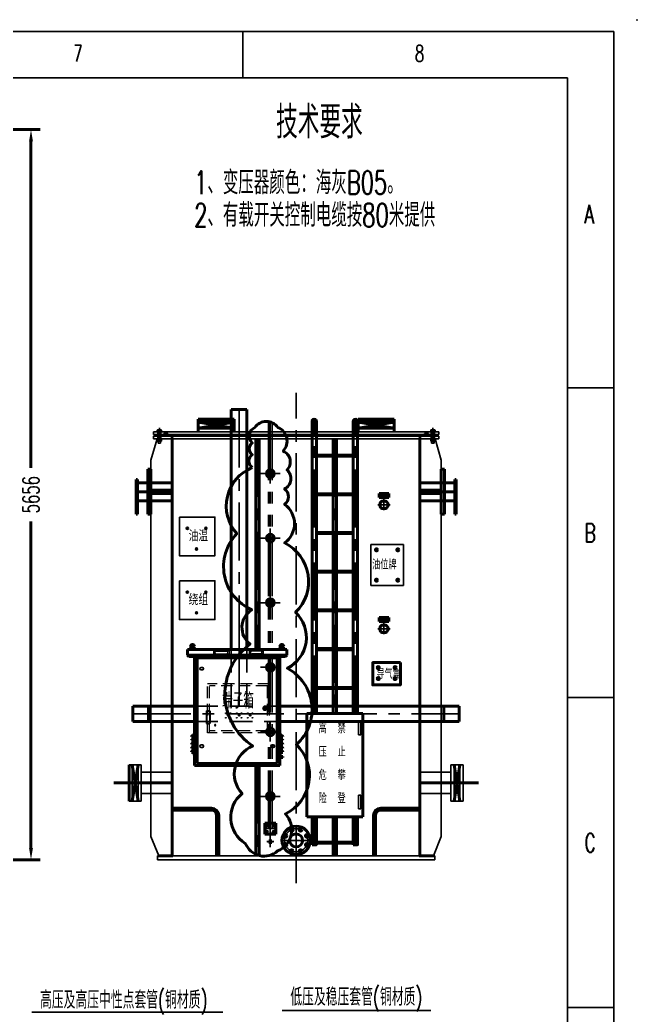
# Model space of a CAD drawing. Header units: millimetres. Extents: x 71406 to 93150, y 2492 to 17792.
# Drawn here: x 88366 to 93150, y 10083 to 17792 of the extents above; entities that cross this region are included whole.
import ezdxf
from ezdxf.enums import TextEntityAlignment as Align

# ---------------------------------------------------------------- set-up
doc = ezdxf.new("R2010")
doc.units = ezdxf.units.MM
doc.header["$LTSCALE"] = 360
for name, pattern in [('ACAD_ISO04W100', [30, 24, -3, 0, -3]), ('ACISOTGB', [9, 4, -1, 1, -1, 1, -1]), ('CENTER', [2, 1.25, -0.25, 0.25, -0.25]), ('DASHED', [0.75, 0.5, -0.25]), ('DASHED2', [0.375, 0.25, -0.125]), ('PHANTOM', [2.5, 1.25, -0.25, 0.25, -0.25, 0.25, -0.25])]:
    doc.linetypes.add(name, pattern=pattern)
for name, color, linetype, lineweight in [('0粗实线层', 7, 'Continuous', 50), ('1虚线层', 5, 'DASHED', 25), ('2中心线层', 1, 'CENTER', 25), ('3双点划线层', 4, 'PHANTOM', 25), ('4细实线层', 2, 'Continuous', 25), ('5文字层', 6, 'Continuous', 25), ('6标注层', 3, 'Continuous', 25), ('CU', 5, 'Continuous', 30), ('tablist', 3, 'Continuous', 25), ('XU', 1, 'DASHED2', 9), ('细实线', 3, 'Continuous', 20)]:
    doc.layers.add(name, color=color, linetype=linetype, lineweight=lineweight)
for name, color, linetype in [('1轮廓实线层', 7, 'Continuous'), ('2', 2, 'CENTER'), ('2细线层', 4, 'Continuous'), ('3中心线层', 1, 'ACAD_ISO04W100'), ('4虚线层', 6, 'DASHED'), ('5剖面线层', 2, 'Continuous')]:
    doc.layers.add(name, color=color, linetype=linetype)
doc.styles.add('PC_TEXTSTYLE', font='txt.shx', dxfattribs={"width": 0.67, "bigfont": 'hztxt.shx'})
doc.styles.add('ROMANS', font='romans.shx', dxfattribs={"width": 0.67, "bigfont": 'bigfont.shx'})
doc.styles.add('TH_GBDIM', font='txt.shx', dxfattribs={"width": 0.67, "bigfont": 'hztxt.shx'})
doc.dimstyles.new('TH_GBDIM', dxfattribs={"dimscale": 36, "dimtxt": 3.5, "dimasz": 2.5, "dimexe": 2, "dimexo": 0, "dimgap": 1.5, "dimtad": 0, "dimtoh": 1, "dimdec": 1, "dimdsep": 46, "dimtxsty": 'TH_GBDIM', "dimcen": 2.5, "dimclrd": 3, "dimclre": 3, "dimclrt": 6, "dimadec": 0, "dimazin": 2, "dimtfac": 0.714286, "dimtdec": 1, "dimtmove": 0, "dimatfit": 3, "dimfxl": 2, "dimtzin": 0, "dimlwd": -1, "dimlwe": -1, "dimarcsym": 0})
pattern_1 = [(225, (91917.2744, 14535.647), (2.245064, -2.245064), [])]
pattern_2 = [(135, (91917.2744, 14613.563), (2.245064, 2.245064), [])]
pattern_3 = [(315, (89096.9255, 14535.647), (-2.245064, -2.245064), [])]
pattern_4 = [(45, (89096.9255, 14613.563), (-2.245064, 2.245064), [])]

# ---------------------------------------------------------------- blocks, each defined once
blk = doc.blocks.new('A$C2EA9775C')
for p, q in [((-185, 70), (-185, 175)), ((-185, 175), (-160, 175)), ((-160, 70), (-160, 175)), ((-275, -70), (-275, 95)), ((-265, 95), (-275, 95)), ((-265, -70), (-265, 95)), ((-265, -175), (-265, 95)), ((0, 70), (-265, 70)), ((-160, 12.5), (0, 12.5)), ((-275, -70), (-275, -175)), ((0, -70), (-265, -70)), ((-185, -175), (-185, -70)), ((-160, -12.5), (0, -12.5)), ((-160, -70), (-160, -175)), ((-275, -175), (-265, -175)), ((-160, -175), (-185, -175))]:
    blk.add_line(p, q)
at = {"color": 1, "linetype": 'CENTER'}
blk.add_line((0, 0), (-275, 0), dxfattribs=at)
at = {"color": 6, "linetype": 'ACISOTGB'}
for p, q in [((-185, -70), (-185, 70)), ((-160, -70), (-160, 70))]:
    blk.add_line(p, q, dxfattribs=at)
at = {"color": 1}
blk.add_line((-160, 0), (0, 0), dxfattribs=at)
blk = doc.blocks.new('A$C717C59A6')
for centre, radius in [((-64.5, 133.6), 8), ((-64.5, 133.6), 3), ((65.5, 133.6), 8), ((65.5, 133.6), 3), ((-64.5, 48.6), 8), ((-64.5, 48.6), 3), ((65.5, 48.6), 8), ((65.5, 48.6), 3)]:
    blk.add_circle(centre, radius)
at = {"layer": '0粗实线层', "color": 0}
blk.add_lwpolyline([(107.5, 172.3), (-107.5, 172.3), (-107.5, 0), (107.5, 0)], close=True, dxfattribs=at)
at = {"layer": '2中心线层'}
for p, q in [((-54.4, 133.6), (-74.5, 133.6)), ((-64.5, 143.8), (-64.5, 123.3)), ((75.6, 133.6), (55.5, 133.6)), ((65.5, 143.8), (65.5, 123.3)), ((-54.4, 48.6), (-74.5, 48.6)), ((-64.5, 58.8), (-64.5, 38.3)), ((75.6, 48.6), (55.5, 48.6)), ((65.5, 58.8), (65.5, 38.3))]:
    blk.add_line(p, q, dxfattribs=at)
at = {"layer": '6标注层'}
for centre in [(-64.5, 133.6), (65.5, 133.6), (-64.5, 48.6), (65.5, 48.6)]:
    blk.add_arc(centre, 4.33, 90, 0, dxfattribs=at)
at = {"layer": '5文字层', "style": 'PC_TEXTSTYLE', "width": 0.67}
blk.add_text('导气盒', height=68, dxfattribs=at).set_placement((-77, 48.6))
blk = doc.blocks.new('梯子侧视图')
at = {"layer": '0粗实线层'}
for p, q in [((-336.7, -2901.9), (-336.7, -639.5)), ((-303.2, -2901.9), (-303.2, -639.5)), ((-16.8, -2901.9), (-16.8, -639.5)), ((16.8, -2901.9), (16.8, -639.5)), ((-16.8, -900), (-303.2, -900)), ((-16.8, -908), (-303.2, -908)), ((-16.8, -1200), (-303.2, -1200)), ((-16.8, -1208), (-303.2, -1208)), ((-16.8, -1500), (-303.2, -1500)), ((-16.8, -1508), (-303.2, -1508)), ((-16.8, -1800), (-303.2, -1800)), ((-16.8, -1808), (-303.2, -1808)), ((-16.8, -2100), (-303.2, -2100)), ((-16.8, -2108), (-303.2, -2108)), ((-16.8, -2400), (-303.2, -2400)), ((-16.8, -2408), (-303.2, -2408)), ((-16.8, -2700), (-303.2, -2700)), ((-16.8, -2708), (-303.2, -2708)), ((-376, -2901.9), (56, -2901.9)), ((-376, -3701.9), (-376, -2901.9)), ((56, -2901.9), (56, -3701.9)), ((-376, -3701.9), (56, -3701.9)), ((-336.7, -3918.6), (-336.7, -3701.9)), ((-303.2, -3918.6), (-303.2, -3701.9)), ((-16.8, -3918.6), (-16.8, -3701.9)), ((16.8, -3918.6), (16.8, -3701.9)), ((-16.8, -3900), (-303.2, -3900)), ((-16.8, -3908), (-303.2, -3908))]:
    blk.add_line(p, q, dxfattribs=at)
for centre in [(-320, -639.5), (0, -639.5)]:
    blk.add_arc(centre, 16.8, 0, 180, dxfattribs=at)
for centre in [(-320, -3918.6), (0, -3918.6)]:
    blk.add_ellipse(centre, major_axis=(-16.8, 0), ratio=0.026177, dxfattribs=at)
at = {"layer": '1虚线层', "color": 5, "linetype": 'DASHED2'}
for p, q in [((-316.3, -2901.9), (-316.3, -2901.9)), ((3.7, -2901.9), (3.7, -2901.9)), ((42.3, -2962.3), (23.7, -2962.3))]:
    blk.add_line(p, q, dxfattribs=at)
at = {"layer": '1虚线层'}
for p, q in [((23.7, -2962.3), (23.7, -3067.6)), ((42.3, -3067.6), (42.3, -2962.3)), ((23.7, -3067.6), (42.3, -3067.6)), ((23.7, -3641.6), (23.7, -3536.2)), ((23.7, -3536.2), (42.3, -3536.2)), ((42.3, -3536.2), (42.3, -3641.6)), ((42.3, -3641.6), (23.7, -3641.6))]:
    blk.add_line(p, q, dxfattribs=at)
at = {"layer": '2中心线层'}
for p, q in [((-320, -2901.9), (-320, -622.7)), ((0, -2901.9), (0, -622.7)), ((-320, -3919), (-320, -3701.9)), ((0, -3919), (0, -3701.9))]:
    blk.add_line(p, q, dxfattribs=at)
at = {"char_height": 70, "width": 5.68e-14, "attachment_point": 3, "rotation": 360, "style": 'PC_TEXTSTYLE'}
for s, insert in [('{\\C6;高}', (-222.7, -2986.4)), ('{\\C6;禁}', (-75.5, -2986.4)), ('{\\C6;止}', (-75.5, -3166.4)), ('{\\C6;压}', (-222.7, -3166.4)), ('{\\C6;危}', (-222.7, -3346.4)), ('{\\C6;攀}', (-75.5, -3346.4)), ('{\\C6;险}', (-222.7, -3526.4)), ('{\\C6;登}', (-75.5, -3526.4))]:
    blk.add_mtext(s, dxfattribs=dict(at, insert=insert))
blk = doc.blocks.new('A$C2D6B2164')
at = {"layer": '0粗实线层'}
for p, q in [((-37.5, 86.8), (0, 86.8)), ((-37.5, 71.8), (-37.5, 86.8)), ((37.5, 86.8), (0, 86.8)), ((37.5, 71.8), (37.5, 86.8)), ((-37.5, 71.8), (-37.5, 56.8)), ((-37.5, 56.8), (0, 56.8)), ((37.5, 56.8), (0, 56.8)), ((37.5, 71.8), (37.5, 56.8))]:
    blk.add_line(p, q, dxfattribs=at)
for centre, radius in [((0, 71.8), 7), ((0, 0), 32)]:
    blk.add_circle(centre, radius, dxfattribs=at)
at = {"layer": '2中心线层'}
for p, q in [((0, 97.3), (0, -42.1)), ((-47.3, 71.8), (47.3, 71.8)), ((-47.3, 0), (47.3, 0)), ((-30, 66.5), (-30, 77)), ((30, 66.5), (30, 77))]:
    blk.add_line(p, q, dxfattribs=at)
blk = doc.blocks.new('A$C0CBB2F3A')
at = {"layer": '0粗实线层', "linetype": 'Continuous'}
for p, q in [((-965, 1400), (-195, 1400)), ((-965, 1400), (-965, 1355)), ((-934, 1400), (-934, 1409.6)), ((-919, 1400), (-919, 1409.6)), ((-241, 1400), (-241, 1409.6)), ((-226, 1400), (-226, 1409.6)), ((-195, 1400), (-195, 1355)), ((-965, 1355), (-195, 1355)), ((-965, 1355), (-955, 1345)), ((-955, 1345), (-205, 1345)), ((-910, 1345), (-940, 1345)), ((-910, 1345), (-935, 1345)), ((-910, 500), (-910, 1345)), ((-890, 1335), (-270, 1335)), ((-890, 515), (-890, 1335)), ((-270, 515), (-270, 1335)), ((-250, 500), (-250, 1345)), ((-195, 1355), (-205, 1345)), ((-270, 1132.5), (-254, 1132.5)), ((-270, 1092.5), (-254, 1092.5)), ((-266, 1052.5), (-266, 1092.5)), ((-254, 1052.5), (-254, 1132.5)), ((-266, 1052.5), (-254, 1052.5)), ((-933.5, 723), (-933.5, 723)), ((-923.5, 723), (-933.5, 723)), ((-923.5, 740.3), (-923.5, 591.8)), ((-270, 697.5), (-254, 697.5)), ((-254, 617.5), (-254, 697.5)), ((-236.5, 740.3), (-236.5, 591.8)), ((-236.5, 723), (-226.5, 723)), ((-226.5, 723), (-226.5, 723)), ((-933.5, 693), (-933.5, 693)), ((-923.5, 693), (-933.5, 693)), ((-933.5, 663), (-933.5, 663)), ((-923.5, 663), (-933.5, 663)), ((-933.5, 633), (-933.5, 633)), ((-923.5, 633), (-933.5, 633)), ((-910, 642), (-910, 572)), ((-270, 657.5), (-254, 657.5)), ((-266, 617.5), (-266, 657.5)), ((-266, 617.5), (-254, 617.5)), ((-236.5, 693), (-226.5, 693)), ((-236.5, 663), (-226.5, 663)), ((-236.5, 633), (-226.5, 633)), ((-226.5, 693), (-226.5, 693)), ((-226.5, 663), (-226.5, 663)), ((-226.5, 633), (-226.5, 633)), ((-933.5, 603), (-933.5, 603)), ((-923.5, 603), (-933.5, 603)), ((-250, 569), (-225, 569)), ((-250, 561), (-225, 561)), ((-240, 571), (-240, 571)), ((-236.5, 603), (-226.5, 603)), ((-226.5, 603), (-226.5, 603)), ((-225, 561), (-225, 569)), ((-910, 500), (-250, 500)), ((-890, 515), (-270, 515))]:
    blk.add_line(p, q, dxfattribs=at)
at = {"layer": '0粗实线层'}
for p, q in [((-923.5, 740.3), (-907.5, 740.3)), ((-236.5, 740.3), (-250, 740.3)), ((-923.5, 591.8), (-910, 591.8)), ((-236.5, 591.8), (-250, 591.8))]:
    blk.add_line(p, q, dxfattribs=at)
at = {"layer": '0粗实线层', "linetype": 'Continuous'}
for centre, radius in [((-926.5, 1422.6), 15), ((-926.5, 1422.6), 9), ((-233.5, 1422.6), 15), ((-233.5, 1422.6), 9), ((-260, 1127), 3.5), ((-260, 1098), 3.5), ((-260, 1087), 3.5), ((-260, 1058), 3.5), ((-260, 692), 3.5), ((-260, 663), 3.5), ((-260, 652), 3.5), ((-260, 623), 3.5)]:
    blk.add_circle(centre, radius, dxfattribs=at)
for centre, start, end in [((-923.5, 723), 90, 180), ((-923.5, 693), 90, 180), ((-236.5, 723), 0, 90), ((-236.5, 693), 0, 90), ((-923.5, 663), 90, 180), ((-923.5, 633), 90, 180), ((-236.5, 663), 0, 90), ((-236.5, 633), 0, 90), ((-923.5, 603), 90, 180), ((-236.5, 603), 0, 90)]:
    blk.add_arc(centre, 10, start, end, dxfattribs=at)
at = {"layer": '1虚线层', "linetype": 'Continuous'}
for p, q in [((-860, 1259.5), (-850, 1259.5)), ((-860, 1240.5), (-850, 1240.5)), ((-310, 1259.5), (-300, 1259.5)), ((-310, 1240.5), (-300, 1240.5)), ((-860, 659.5), (-850, 659.5)), ((-860, 640.5), (-850, 640.5)), ((-310, 659.5), (-300, 659.5)), ((-310, 640.5), (-300, 640.5))]:
    blk.add_line(p, q, dxfattribs=at)
for centre, start, end in [((-860, 1250), 90, 270), ((-850, 1250), 270, 90), ((-310, 1250), 90, 270), ((-300, 1250), 270, 90), ((-860, 650), 90, 270), ((-850, 650), 270, 90), ((-310, 650), 90, 270), ((-300, 650), 270, 90)]:
    blk.add_arc(centre, 9.5, start, end, dxfattribs=at)
at = {"layer": '2中心线层'}
blk.add_line((-305, 659.5), (-305, 640.5), dxfattribs=at)
at = {"layer": 'CU'}
blk.add_line((-355.8, 936.6), (-355.8, 949.4), dxfattribs=at)
at = {"layer": 'CU', "linetype": 'Continuous'}
for p, q in [((-818.5, 923.5), (-818.5, 826.5)), ((-818.5, 923.5), (-791.5, 923.5)), ((-791.5, 923.5), (-791.5, 826.5)), ((-818.5, 826.5), (-791.5, 826.5))]:
    blk.add_line(p, q, dxfattribs=at)
at = {"layer": 'CU'}
for radius in [13.5, 11, 8, 3]:
    blk.add_circle((-365, 943), radius, dxfattribs=at)
for start, end in [(34.69213, 145.30787), (214.69213, 325.30787)]:
    blk.add_arc((-365, 943), 11.2, start, end, dxfattribs=at)
at = {"layer": 'XU'}
for p, q in [((-762.5, 1390), (-762.5, 1360)), ((-642.5, 1390), (-762.5, 1390)), ((-642.5, 1390), (-642.5, 1360)), ((-487.5, 1390), (-487.5, 1360)), ((-377.5, 1390), (-487.5, 1390)), ((-377.5, 1390), (-377.5, 1360)), ((-642.5, 1360), (-762.5, 1360)), ((-742.5, 1385), (-662.5, 1385)), ((-742.5, 1365), (-662.5, 1365)), ((-377.5, 1360), (-487.5, 1360)), ((-397.5, 1385), (-467.5, 1385)), ((-397.5, 1365), (-467.5, 1365)), ((-330, 1133), (-810, 1133)), ((-810, 753), (-810, 1133)), ((-795, 753), (-795, 1133)), ((-345, 1118), (-795, 1118)), ((-345, 753), (-345, 1133)), ((-330, 753), (-330, 1133)), ((-355.8, 936.6), (-355.8, 949.4)), ((-330, 753), (-810, 753)), ((-330, 753), (-810, 753)), ((-345, 768), (-795, 768))]:
    blk.add_line(p, q, dxfattribs=at)
for points in [[(-372.8, 956.5), (-380.6, 943), (-372.8, 929.5), (-357.3, 929.5), (-349.5, 943), (-357.3, 956.5)], [(-752.5, 817.3), (-755, 813), (-752.5, 808.7), (-747.5, 808.7), (-745, 813), (-747.5, 817.3)]]:
    blk.add_lwpolyline(points, close=True, dxfattribs=at)
for centre, radius in [((-752.5, 1385), 2.5), ((-752.5, 1365), 2.5), ((-652.5, 1385), 2.5), ((-652.5, 1365), 2.5), ((-477.5, 1385), 2.5), ((-477.5, 1365), 2.5), ((-387.5, 1385), 2.5), ((-387.5, 1365), 2.5), ((-668, 906), 2.25), ((-668, 870), 2.25), ((-650, 888), 5), ((-632, 906), 2.25), ((-632, 870), 2.25), ((-583, 906), 2.25), ((-583, 870), 2.25), ((-565, 888), 5), ((-547, 906), 2.25), ((-547, 870), 2.25), ((-498, 906), 2.25), ((-498, 870), 2.25), ((-480, 888), 5), ((-462, 906), 2.25), ((-462, 870), 2.25), ((-750, 813), 2.5)]:
    blk.add_circle(centre, radius, dxfattribs=at)
for centre, radius, start, end in [((-742.5, 1375), 10, 90, 270), ((-662.5, 1375), 10, 270, 90), ((-467.5, 1375), 10, 90, 270), ((-397.5, 1375), 10, 270, 90), ((-365, 943), 11.2, 34.69213, 145.30787), ((-365, 943), 11.2, 214.69213, 325.30787)]:
    blk.add_arc(centre, radius, start, end, dxfattribs=at)
blk = doc.blocks.new('A$C0BDE55E3')
for centre, radius in [((-82.5, 275), 8), ((-82.5, 275), 3), ((82.5, 275), 8), ((82.4, 275), 3), ((-82.5, 40), 8), ((-82.5, 40), 3), ((82.5, 40), 8), ((82.5, 40), 3)]:
    blk.add_circle(centre, radius)
at = {"layer": '2中心线层'}
for p, q in [((-72.4, 275), (-92.6, 275)), ((-82.5, 285.2), (-82.5, 264.7)), ((92.6, 275), (72.4, 275)), ((82.5, 285.2), (82.5, 264.7)), ((-72.4, 40), (-92.6, 40)), ((-82.5, 50.2), (-82.5, 29.7)), ((92.6, 40), (72.4, 40)), ((82.5, 50.2), (82.5, 29.7))]:
    blk.add_line(p, q, dxfattribs=at)
at = {"layer": '3双点划线层'}
blk.add_lwpolyline([(127.1, 317.8), (-127.1, 317.8), (-127.1, 0), (127.1, 0)], close=True, dxfattribs=at)
at = {"layer": '6标注层'}
for centre in [(-82.5, 275), (82.5, 275), (-82.5, 40), (82.5, 40)]:
    blk.add_arc(centre, 4.33, 90, 360, dxfattribs=at)
at = {"insert": (73.1, 194.1), "char_height": 70, "width": 5.68e-14, "attachment_point": 3, "rotation": 360, "style": 'PC_TEXTSTYLE'}
blk.add_mtext('{\\C6;油位牌}', dxfattribs=at)
blk = doc.blocks.new('A$C223F7A70')
at = {"layer": '0粗实线层'}
blk.add_blockref('A$C0BDE55E3', (127.1, 0), dxfattribs=at)
blk = doc.blocks.new('*D889')
at = {"layer": '0粗实线层', "color": 3, "transparency": 16777216}
for p, q in [((85577.3, 16942.6), (88524.2, 16942.6)), ((88452.2, 16852.6), (88452.2, 14323.4)), ((88452.2, 11376.6), (88452.2, 13905.8)), ((85324.4, 11286.6), (88524.2, 11286.6))]:
    blk.add_line(p, q, dxfattribs=at)
for points in [[(88437.2, 16852.6), (88467.2, 16852.6), (88452.2, 16942.6)], [(88437.2, 11376.6), (88467.2, 11376.6), (88452.2, 11286.6)]]:
    blk.add_solid(points, dxfattribs=at)
at = {"layer": 'Defpoints', "color": 0, "transparency": 16777216}
for p in [(85577.3, 16942.6), (85324.4, 11286.6), (88452.2, 11286.6)]:
    blk.add_point(p, dxfattribs=at)
at = {"layer": '0粗实线层', "color": 6, "transparency": 16777216, "insert": (88452.2, 14114.6), "char_height": 126, "attachment_point": 5, "rotation": 90, "style": 'TH_GBDIM'}
blk.add_mtext('5656', dxfattribs=at)
blk = doc.blocks.new('A$C3F555D0A')
for radius in [30, 7]:
    blk.add_circle((0, 0), radius)
at = {"layer": '2中心线层'}
for p, q in [((-76, 0), (76, 0)), ((0, 76), (0, -76))]:
    blk.add_line(p, q, dxfattribs=at)
at = {"layer": '4细实线层'}
blk.add_arc((0, 0), 8, 350.18504, 283.64372, dxfattribs=at)
blk = doc.blocks.new('A$C383C70B5')
for centre in [(45.6, 189.1), (114.5, 189.1), (-3.1, 140.4), (-3.1, 71.5), (163.2, 140.5), (163.2, 71.6), (45.4, 22.9), (114.4, 22.8)]:
    blk.add_circle(centre, 11)
at = {"layer": '0粗实线层'}
for radius in [110, 50]:
    blk.add_circle((80.1, 106), radius, dxfattribs=at)
at = {"layer": '2中心线层'}
for p, q in [((52.4, 172.8), (39.5, 204)), ((80.1, 216), (80.1, 0)), ((107.7, 172.8), (120.7, 204)), ((13.3, 133.6), (-18, 146.6)), ((13.3, 78.3), (-18, 65.4)), ((-17.4, 106), (177.6, 106)), ((146.8, 133.8), (178.1, 146.6)), ((146.9, 78.5), (178.1, 65.4)), ((52.2, 39.3), (39.4, 8)), ((107.5, 39.1), (120.6, 7.9))]:
    blk.add_line(p, q, dxfattribs=at)
blk.add_circle((80.1, 106), 90, dxfattribs=at)

msp = doc.modelspace()

# ---------------------------------------------------------------- hatches: boundary and pattern name
h = msp.add_hatch()
h.set_pattern_fill('普通,AE^C^Q', color=2, style=0)
h.set_pattern_definition([(135, (146211.5896, 78192.6705), (0.883883476, 0.883883476), [])])
h.paths.add_polyline_path([(89482.109, 14581.605), (89482.109, 14587.605), (89512.109, 14587.605), (89512.109, 14581.605)])
h.paths.add_polyline_path([(89512.109, 14581.605), (89512.109, 14567.605), (89482.109, 14567.605), (89482.109, 14581.605)])
h = msp.add_hatch()
h.set_pattern_fill('普通,AE^C^Q', color=2, style=0)
h.set_pattern_definition([(45, (34802.6104, 78192.6705), (-0.883883476, 0.883883476), [])])
h.paths.add_polyline_path([(91532.091, 14581.605), (91532.091, 14587.605), (91502.091, 14587.605), (91502.091, 14581.605)])
h.paths.add_polyline_path([(91502.091, 14581.605), (91502.091, 14567.605), (91532.091, 14567.605), (91532.091, 14581.605)])
at = {"layer": '5剖面线层'}
h = msp.add_hatch(dxfattribs=at)
h.set_pattern_fill('ANSI31', color=256, style=0)
h.set_pattern_definition(pattern_4)
h.paths.add_polyline_path([(89436.609, 14604.605), (89429.359, 14604.605), (89428.609, 14603.855), (89428.609, 14601.605), (89436.609, 14601.605)])
h = msp.add_hatch(dxfattribs=at)
h.set_pattern_fill('ANSI31', color=256, style=0)
h.set_pattern_definition(pattern_4)
h.paths.add_polyline_path([(89465.609, 14603.855), (89464.859, 14604.605), (89457.609, 14604.605), (89457.609, 14601.605), (89465.609, 14601.605)])
h = msp.add_hatch(dxfattribs=at)
h.set_pattern_fill('ANSI31', color=256, style=0)
h.set_pattern_definition(pattern_2)
h.paths.add_polyline_path([(91548.591, 14603.855), (91549.341, 14604.605), (91556.591, 14604.605), (91556.591, 14601.605), (91548.591, 14601.605)])
h = msp.add_hatch(dxfattribs=at)
h.set_pattern_fill('ANSI31', color=256, style=0)
h.set_pattern_definition(pattern_2)
h.paths.add_polyline_path([(91577.591, 14604.605), (91584.841, 14604.605), (91585.591, 14603.855), (91585.591, 14601.605), (91577.591, 14601.605)])
h = msp.add_hatch(dxfattribs=at)
h.set_pattern_fill('ANSI31', color=256, style=0)
h.set_pattern_definition(pattern_3)
h.paths.add_polyline_path([(89436.609, 14544.605), (89429.359, 14544.605), (89428.609, 14545.355), (89428.609, 14547.605), (89436.609, 14547.605)])
h = msp.add_hatch(dxfattribs=at)
h.set_pattern_fill('ANSI31', color=256, style=0)
h.set_pattern_definition(pattern_3)
h.paths.add_polyline_path([(89465.609, 14545.355), (89464.859, 14544.605), (89457.609, 14544.605), (89457.609, 14547.605), (89465.609, 14547.605)])
h = msp.add_hatch(dxfattribs=at)
h.set_pattern_fill('ANSI31', color=256, style=0)
h.set_pattern_definition(pattern_1)
h.paths.add_polyline_path([(91548.591, 14545.355), (91549.341, 14544.605), (91556.591, 14544.605), (91556.591, 14547.605), (91548.591, 14547.605)])
h = msp.add_hatch(dxfattribs=at)
h.set_pattern_fill('ANSI31', color=256, style=0)
h.set_pattern_definition(pattern_1)
h.paths.add_polyline_path([(91577.591, 14544.605), (91584.841, 14544.605), (91585.591, 14545.355), (91585.591, 14547.605), (91577.591, 14547.605)])

# ---------------------------------------------------------------- linework, layer by layer
for p, q in [((91612.091, 14601.605), (89402.109, 14601.605)), ((89402.109, 14601.605), (89402.109, 14581.605)), ((89402.109, 14601.605), (91612.091, 14601.605)), ((89402.109, 14581.605), (91612.091, 14581.605)), ((89402.109, 14581.605), (91612.091, 14581.605)), ((89412.109, 14567.605), (89412.109, 14581.605)), ((89422.109, 14581.605), (89552.109, 14581.605)), ((89426.109, 14581.605), (89426.109, 14567.605)), ((89429.359, 14604.605), (89428.609, 14603.855)), ((89428.609, 14603.855), (89428.609, 14601.605)), ((89428.609, 14601.605), (89436.609, 14601.605)), ((89436.609, 14604.605), (89429.359, 14604.605)), ((89436.609, 14601.605), (89436.609, 14604.605)), ((89552.098, 14601.605), (89442.098, 14601.605)), ((89442.098, 14581.605), (89552.098, 14581.605)), ((89442.109, 14581.605), (89552.109, 14581.605)), ((89457.609, 14604.605), (89457.609, 14601.605)), ((89464.859, 14604.605), (89457.609, 14604.605)), ((89457.609, 14601.605), (89465.609, 14601.605)), ((89465.609, 14603.855), (89464.859, 14604.605)), ((89465.609, 14601.605), (89465.609, 14603.855)), ((89510.109, 14581.605), (89522.109, 14581.605)), ((89510.109, 14581.605), (89522.109, 14581.605)), ((89518.109, 14567.605), (89518.109, 14581.605)), ((89532.109, 14581.605), (89532.109, 14567.605)), ((91592.091, 14581.605), (91462.091, 14581.605)), ((91572.091, 14581.605), (91462.091, 14581.605)), ((91462.102, 14601.605), (91572.102, 14601.605)), ((91572.102, 14581.605), (91462.102, 14581.605)), ((91482.091, 14581.605), (91482.091, 14567.605)), ((91504.091, 14581.605), (91492.091, 14581.605)), ((91504.091, 14581.605), (91492.091, 14581.605)), ((91496.091, 14567.605), (91496.091, 14581.605)), ((91548.591, 14603.855), (91549.341, 14604.605)), ((91548.591, 14601.605), (91548.591, 14603.855)), ((91556.591, 14601.605), (91548.591, 14601.605)), ((91549.341, 14604.605), (91556.591, 14604.605)), ((91556.591, 14604.605), (91556.591, 14601.605)), ((91577.591, 14601.605), (91577.591, 14604.605)), ((91577.591, 14604.605), (91584.841, 14604.605)), ((91585.591, 14601.605), (91577.591, 14601.605)), ((91584.841, 14604.605), (91585.591, 14603.855)), ((91585.591, 14603.855), (91585.591, 14601.605)), ((91588.091, 14581.605), (91588.091, 14567.605)), ((91602.091, 14567.605), (91602.091, 14581.605)), ((91612.091, 14601.605), (91612.091, 14581.605)), ((89430.098, 14547.605), (89382.098, 14382.558)), ((89402.108, 14547.605), (91612.091, 14547.605)), ((89402.109, 14567.605), (91612.091, 14567.605)), ((89402.109, 14547.605), (89402.109, 14567.605)), ((89428.609, 14547.605), (89436.609, 14547.605)), ((89428.609, 14545.355), (89428.609, 14547.605)), ((89429.359, 14544.605), (89428.609, 14545.355)), ((89436.609, 14544.605), (89429.359, 14544.605)), ((89430.634, 14530.355), (89430.634, 14543.855)), ((89434.752, 14544.605), (89459.465, 14544.605)), ((89459.465, 14529.605), (89434.752, 14529.605)), ((89436.609, 14547.605), (89436.609, 14544.605)), ((89438.871, 14543.855), (89438.871, 14530.355)), ((89455.346, 14543.855), (89455.346, 14530.355)), ((89457.609, 14547.605), (89465.609, 14547.605)), ((89457.609, 14544.605), (89457.609, 14547.605)), ((89464.859, 14544.605), (89457.609, 14544.605)), ((89463.584, 14543.855), (89463.584, 14530.355)), ((89465.609, 14545.355), (89464.859, 14544.605)), ((89465.609, 14547.605), (89465.609, 14545.355)), ((89542.109, 11316.605), (89542.097, 14557.605)), ((89542.098, 14542.605), (89542.098, 14567.605)), ((89552.109, 14557.605), (89542.098, 14557.605)), ((91462.091, 14557.605), (91472.102, 14557.605)), ((91472.091, 11316.605), (91472.103, 14557.605)), ((91472.102, 14542.605), (91472.102, 14567.605)), ((91548.591, 14547.605), (91548.591, 14545.355)), ((91556.591, 14547.605), (91548.591, 14547.605)), ((91548.591, 14545.355), (91549.341, 14544.605)), ((91549.341, 14544.605), (91556.591, 14544.605)), ((91550.616, 14543.855), (91550.616, 14530.355)), ((91579.448, 14544.605), (91554.735, 14544.605)), ((91554.735, 14529.605), (91579.448, 14529.605)), ((91556.591, 14544.605), (91556.591, 14547.605)), ((91558.854, 14543.855), (91558.854, 14530.355)), ((91575.329, 14543.855), (91575.329, 14530.355)), ((91577.591, 14547.605), (91577.591, 14544.605)), ((91585.591, 14547.605), (91577.591, 14547.605)), ((91577.591, 14544.605), (91584.841, 14544.605)), ((91583.566, 14530.355), (91583.566, 14543.855)), ((91584.102, 14547.605), (91632.102, 14382.558)), ((91584.841, 14544.605), (91585.591, 14545.355)), ((91585.591, 14545.355), (91585.591, 14547.605)), ((91612.091, 14547.605), (91612.091, 14567.605)), ((89382.097, 14382.553), (89382.109, 11466.605)), ((91632.103, 14382.553), (91632.091, 11466.605)), ((91632.101, 13972.557), (91632.091, 11466.607)), ((91632.101, 13972.557), (91632.091, 11466.607)), ((89307.098, 12021.605), (89213.098, 12021.605)), ((89237.098, 12021.605), (89237.098, 11741.605)), ((89283.098, 12021.605), (89283.098, 11741.605)), ((89307.098, 12021.605), (89307.098, 11741.605)), ((89544.104, 11964.125), (89307.098, 11964.125)), ((91470.096, 11964.125), (91707.102, 11964.125)), ((91707.102, 12021.605), (91707.102, 11741.605)), ((91707.102, 12021.605), (91801.102, 12021.605)), ((91731.102, 12021.605), (91731.102, 11741.605)), ((91777.102, 12021.605), (91777.102, 11741.605)), ((89544.105, 11799.125), (89307.098, 11799.125)), ((91470.095, 11799.125), (91707.102, 11799.125)), ((89307.098, 11741.605), (89213.098, 11741.605)), ((91707.102, 11741.605), (91801.102, 11741.605)), ((89442.109, 11316.605), (89382.109, 11466.605)), ((91572.091, 11316.605), (91632.091, 11466.605)), ((89432.109, 11316.605), (89432.109, 11286.605)), ((91582.091, 11316.605), (89432.109, 11316.605)), ((89432.109, 11286.605), (89552.109, 11286.605)), ((91582.091, 11286.605), (89432.109, 11286.605)), ((91582.091, 11286.605), (91462.091, 11286.605)), ((91582.091, 11316.605), (91582.091, 11286.605))]:
    msp.add_line(p, q)
at = {"color": 5}
for p, q in [((89435.109, 14601.605), (89435.109, 14542.605)), ((89459.109, 14542.605), (89459.109, 14601.605)), ((91555.091, 14542.605), (91555.091, 14601.605)), ((91579.091, 14601.605), (91579.091, 14542.605))]:
    msp.add_line(p, q, dxfattribs=at)
at = {"color": 1}
for p, q in [((89447.109, 14632.283), (89447.109, 14539.121)), ((91567.091, 14632.283), (91567.091, 14539.121))]:
    msp.add_line(p, q, dxfattribs=at)
at = {"color": 2}
for p, q in [((89512.109, 14587.605), (89482.109, 14587.605)), ((89482.109, 14587.605), (89482.109, 14567.605)), ((89512.109, 14567.605), (89512.109, 14587.605)), ((91502.091, 14567.605), (91502.091, 14587.605)), ((91502.091, 14587.605), (91532.091, 14587.605)), ((91532.091, 14587.605), (91532.091, 14567.605)), ((89482.109, 14567.605), (89512.109, 14567.605)), ((91532.091, 14567.605), (91502.091, 14567.605))]:
    msp.add_line(p, q, dxfattribs=at)
at = {"color": 6}
for p, q in [((89552.109, 11316.605), (89552.097, 14557.605)), ((91462.091, 11316.605), (91462.103, 14557.605))]:
    msp.add_line(p, q, dxfattribs=at)
at = {"color": 0}
msp.add_line((91801.102, 12021.605), (91801.102, 11741.605), dxfattribs=at)
for centre, radius in [((89664.115, 13853.993), 8), ((89664.115, 13853.993), 8), ((89664.115, 13853.993), 3), ((89664.115, 13853.993), 3), ((89808.115, 13853.993), 8), ((89808.115, 13853.993), 8), ((89808.115, 13853.993), 3), ((89808.115, 13853.993), 3), ((89735.412, 13693.993), 8), ((89735.412, 13693.993), 8), ((89735.412, 13693.993), 3), ((89735.412, 13693.993), 3), ((89664.115, 13359.76), 8), ((89664.115, 13359.76), 8), ((89664.115, 13359.76), 3), ((89664.115, 13359.76), 3), ((89808.115, 13359.76), 8), ((89808.115, 13359.76), 8), ((89808.115, 13359.76), 3), ((89808.115, 13359.76), 3), ((89735.412, 13199.76), 8), ((89735.412, 13199.76), 8), ((89735.412, 13199.76), 3), ((89735.412, 13199.76), 3)]:
    msp.add_circle(centre, radius)
for centre, radius, start, end in [((89434.752, 14532.921), 11.684, 69.3597044, 110.6402956), ((89434.752, 14541.289), 11.684, 249.3597044, 290.6402956), ((89447.109, 14498.992), 45.613, 79.595464, 100.404536), ((89447.109, 14575.218), 45.613, 259.595464, 280.404536), ((89459.465, 14532.921), 11.684, 69.3597044, 110.6402956), ((89459.465, 14541.289), 11.684, 249.3597044, 290.6402956), ((91554.735, 14532.921), 11.684, 69.3597044, 110.6402956), ((91554.735, 14541.289), 11.684, 249.3597044, 290.6402956), ((91567.091, 14498.992), 45.613, 79.595464, 100.404536), ((91567.091, 14575.218), 45.613, 259.595464, 280.404536), ((91579.448, 14532.921), 11.684, 69.3597044, 110.6402956), ((91579.448, 14541.289), 11.684, 249.3597044, 290.6402956)]:
    msp.add_arc(centre, radius, start, end)
at = {"layer": '0粗实线层'}
for p, q in [((90004.932, 14773.992), (90004.932, 12916.588)), ((90004.932, 14773.992), (90124.932, 14773.992)), ((90124.932, 14773.992), (90124.932, 12916.588)), ((89747.098, 14699.605), (90027.098, 14699.605)), ((89747.098, 14675.605), (89747.098, 14699.605)), ((90027.098, 14675.605), (89747.098, 14629.605)), ((89747.098, 14675.605), (90027.098, 14629.605)), ((90027.098, 14675.605), (90027.098, 14699.605)), ((91267.102, 14699.605), (90987.102, 14699.605)), ((90987.102, 14675.605), (90987.102, 14699.605)), ((90987.102, 14675.605), (91267.102, 14629.605)), ((91267.102, 14675.605), (90987.102, 14629.605)), ((91267.102, 14675.605), (91267.102, 14699.605)), ((89747.098, 14629.605), (90027.098, 14629.605)), ((89747.098, 14601.605), (89747.098, 14629.605)), ((90027.098, 14601.605), (90027.098, 14629.605)), ((91267.102, 14629.605), (90987.102, 14629.605)), ((90987.102, 14601.605), (90987.102, 14629.605)), ((91267.102, 14601.605), (91267.102, 14629.605)), ((90194.6, 14547.605), (90194.6, 12916.588)), ((90219.6, 14547.605), (90219.6, 12916.588)), ((90794.6, 14547.605), (90794.6, 12420.077)), ((90819.6, 14547.605), (90819.6, 12420.077)), ((89242.104, 12476.596), (89720.269, 12476.596)), ((89242.104, 12476.596), (89242.104, 12356.596)), ((89362.104, 12476.596), (89362.104, 12356.596)), ((90380.269, 12476.596), (91772.095, 12476.596)), ((91652.095, 12476.596), (91652.095, 12356.596)), ((91772.095, 12476.596), (91772.095, 12356.596)), ((89242.104, 12356.596), (89720.269, 12356.596)), ((90380.269, 12356.596), (91772.095, 12356.596)), ((89213.098, 12021.605), (89213.098, 11741.605)), ((90194.6, 12016.588), (90194.6, 11316.596)), ((90219.6, 12016.588), (90219.6, 11316.596)), ((90264.622, 11485.123), (90264.622, 11570.123)), ((90264.622, 11570.123), (90349.622, 11570.123)), ((90279.622, 11569.91), (90279.622, 11540.335)), ((90334.622, 11569.91), (90334.622, 11540.335)), ((90349.622, 11570.123), (90349.622, 11485.123)), ((90794.6, 11620.077), (90794.6, 11316.596)), ((90819.6, 11620.077), (90819.6, 11316.596)), ((90265.843, 11555.123), (90293.401, 11555.123)), ((90265.843, 11500.123), (90293.401, 11500.123)), ((90279.622, 11485.335), (90279.622, 11514.91)), ((90348.401, 11555.123), (90320.843, 11555.123)), ((90348.401, 11500.123), (90320.843, 11500.123)), ((90334.622, 11485.335), (90334.622, 11514.91)), ((90349.622, 11485.123), (90349.622, 11500.123)), ((90349.622, 11485.123), (90264.622, 11485.123)), ((90319.824, 11434.435), (90294.42, 11434.435)), ((90294.42, 11434.435), (90294.42, 11420.811)), ((90319.824, 11420.811), (90294.42, 11420.811)), ((90319.824, 11434.435), (90319.824, 11420.811)), ((89552.109, 11316.605), (89432.109, 11316.605)), ((91462.091, 11316.605), (91582.091, 11316.605))]:
    msp.add_line(p, q, dxfattribs=at)
at = {"layer": '0粗实线层', "color": 2}
for p, q in [((89237.098, 11741.605), (89283.098, 12021.605)), ((89237.098, 12021.605), (89283.098, 11741.605)), ((91777.102, 11741.605), (91731.102, 12021.605)), ((91777.102, 12021.605), (91731.102, 11741.605))]:
    msp.add_line(p, q, dxfattribs=at)
at = {"layer": '0粗实线层', "color": 1, "linetype": 'CENTER'}
for p, q in [((89544.105, 11881.605), (89086.894, 11881.605)), ((91470.095, 11881.605), (91927.306, 11881.605))]:
    msp.add_line(p, q, dxfattribs=at)
at = {"layer": '0粗实线层', "color": 6}
for p, q in [((89851.11, 11686.606), (89552.109, 11686.606)), ((89851.11, 11670.606), (89552.109, 11670.606)), ((91163.09, 11686.606), (91462.091, 11686.606)), ((91163.09, 11670.606), (91462.091, 11670.606)), ((89891.107, 11316.601), (89891.107, 11631.063)), ((89891.107, 11616.622), (89891.107, 11631.063)), ((89907.107, 11316.601), (89907.107, 11631.147)), ((91107.093, 11316.601), (91107.093, 11631.147)), ((91123.093, 11316.601), (91123.093, 11631.063)), ((91123.093, 11616.622), (91123.093, 11631.063))]:
    msp.add_line(p, q, dxfattribs=at)
at = {"layer": '0粗实线层'}
for points in [[(90027.098, 14629.605), (89747.098, 14629.605), (89747.098, 14675.605), (90027.098, 14675.605)], [(90987.102, 14629.605), (91267.102, 14629.605), (91267.102, 14675.605), (90987.102, 14675.605)]]:
    msp.add_lwpolyline(points, close=True, dxfattribs=at)
at = {"layer": '0粗实线层', "color": 1}
msp.add_lwpolyline([(90167.091, 14324.849, -0.52056705), (90167.091, 14424.707, -0.52056705), (90167.091, 14515.418, -0.52056705), (90186.781, 14635.634, -0.52056705), (90365.909, 14635.634, -0.52056705), (90407.099, 14452.842, -0.52056705), (90436.794, 14306.418, -0.52056705), (90417.137, 14159.164, -0.52056705), (90417.137, 14039.001, -0.52056705), (90417.137, 13741.006, -0.52056705), (90503.349, 13203.722, -0.52056705), (90439.392, 12770.19, -0.52056705), (90509.283, 12179.365, -0.52056705), (90424.728, 11642.098, -0.52056705), (90364.111, 11354.529, -0.52056705), (90113.487, 11413.832, -0.52056705), (90088.425, 11798.647, -0.52056705), (90171.377, 12168.169, -0.52056705), (90150.596, 12956.719, -0.52056705), (90162.726, 13222.501, -0.52056705), (90047.589, 13812.809, -0.52056705)], format="xyb", close=True, dxfattribs=at)
at = {"layer": '0粗实线层'}
for centre in [(90279.622, 11555.123), (90279.622, 11500.123), (90334.622, 11555.123), (90334.622, 11500.123)]:
    msp.add_circle(centre, 6, dxfattribs=at)
at = {"layer": '0粗实线层', "color": 6}
for centre, radius, start, end in [((89851.11, 11630.606), 56, 0, 90), ((89851.11, 11630.606), 40, 0, 90), ((91163.09, 11630.606), 56, 90, 180), ((91163.09, 11630.606), 40, 90, 180)]:
    msp.add_arc(centre, radius, start, end, dxfattribs=at)
at = {"layer": '0粗实线层'}
for centre, start, end in [((90279.622, 11555.123), 6.7867705, 277.5), ((90334.622, 11555.123), 262.5, 173.2132295), ((90279.622, 11500.123), 82.5, 353.2132295), ((90334.622, 11500.123), 186.7867705, 97.5)]:
    msp.add_arc(centre, 8.838, start, end, dxfattribs=at)
at = {"layer": '1虚线层'}
for p, q in [((90004.932, 12916.588), (90004.932, 12476.596)), ((90124.932, 12916.588), (90124.932, 12476.596)), ((89720.269, 12476.596), (90380.269, 12476.596)), ((89720.269, 12356.596), (90380.269, 12356.596))]:
    msp.add_line(p, q, dxfattribs=at)
at = {"layer": '1轮廓实线层'}
for p, q in [((89429.359, 14604.605), (89428.609, 14603.855)), ((89428.609, 14603.855), (89428.609, 14601.605)), ((89428.609, 14601.605), (89447.109, 14601.605)), ((89447.109, 14604.605), (89429.359, 14604.605)), ((89430.344, 14604.605), (89430.344, 14615.23)), ((89430.344, 14604.605), (89463.874, 14604.605)), ((89447.109, 14617.105), (89434.535, 14617.105)), ((89436.609, 14604.605), (89436.609, 14601.605)), ((89437.109, 14604.605), (89437.109, 14514.605)), ((89438.726, 14604.605), (89438.726, 14615.23)), ((89459.682, 14617.105), (89447.109, 14617.105)), ((89447.109, 14604.605), (89464.859, 14604.605)), ((89465.609, 14601.605), (89447.109, 14601.605)), ((89455.491, 14604.605), (89455.491, 14615.23)), ((89457.109, 14604.605), (89457.109, 14514.605)), ((89457.609, 14604.605), (89457.609, 14601.605)), ((89463.874, 14604.605), (89463.874, 14615.23)), ((89464.859, 14604.605), (89465.609, 14603.855)), ((89465.609, 14603.855), (89465.609, 14601.605)), ((91549.341, 14604.605), (91548.591, 14603.855)), ((91548.591, 14603.855), (91548.591, 14601.605)), ((91548.591, 14601.605), (91567.091, 14601.605)), ((91567.091, 14604.605), (91549.341, 14604.605)), ((91550.326, 14604.605), (91550.326, 14615.23)), ((91583.856, 14604.605), (91550.326, 14604.605)), ((91554.518, 14617.105), (91567.091, 14617.105)), ((91556.591, 14604.605), (91556.591, 14601.605)), ((91557.091, 14604.605), (91557.091, 14514.605)), ((91558.709, 14604.605), (91558.709, 14615.23)), ((91567.091, 14617.105), (91579.665, 14617.105)), ((91567.091, 14604.605), (91584.841, 14604.605)), ((91585.591, 14601.605), (91567.091, 14601.605)), ((91575.474, 14604.605), (91575.474, 14615.23)), ((91577.091, 14604.605), (91577.091, 14514.605)), ((91577.591, 14604.605), (91577.591, 14601.605)), ((91583.856, 14604.605), (91583.856, 14615.23)), ((91584.841, 14604.605), (91585.591, 14603.855)), ((91585.591, 14603.855), (91585.591, 14601.605)), ((89428.609, 14547.605), (89447.109, 14547.605)), ((89428.609, 14545.355), (89428.609, 14547.605)), ((89429.359, 14544.605), (89428.609, 14545.355)), ((89447.109, 14544.605), (89429.359, 14544.605)), ((89436.609, 14544.605), (89436.609, 14547.605)), ((89437.109, 14555.605), (89457.109, 14555.605)), ((89437.109, 14514.605), (89457.109, 14514.605)), ((89465.609, 14547.605), (89447.109, 14547.605)), ((89447.109, 14544.605), (89464.859, 14544.605)), ((89457.609, 14544.605), (89457.609, 14547.605)), ((89464.859, 14544.605), (89465.609, 14545.355)), ((89465.609, 14545.355), (89465.609, 14547.605)), ((91548.591, 14547.605), (91567.091, 14547.605)), ((91548.591, 14545.355), (91548.591, 14547.605)), ((91549.341, 14544.605), (91548.591, 14545.355)), ((91567.091, 14544.605), (91549.341, 14544.605)), ((91556.591, 14544.605), (91556.591, 14547.605)), ((91577.091, 14555.605), (91557.091, 14555.605)), ((91577.091, 14514.605), (91557.091, 14514.605)), ((91585.591, 14547.605), (91567.091, 14547.605)), ((91567.091, 14544.605), (91584.841, 14544.605)), ((91577.591, 14544.605), (91577.591, 14547.605)), ((91584.841, 14544.605), (91585.591, 14545.355)), ((91585.591, 14545.355), (91585.591, 14547.605))]:
    msp.add_line(p, q, dxfattribs=at)
for centre, radius, start, end in [((89434.535, 14611.483), 5.622, 41.7962804, 138.2037196), ((89447.109, 14597.43), 19.675, 64.7832147, 115.2167853), ((89459.682, 14611.483), 5.622, 41.7962804, 138.2037196), ((91554.518, 14611.483), 5.622, 41.7962804, 138.2037196), ((91567.091, 14597.43), 19.675, 64.7832147, 115.2167853), ((91579.665, 14611.483), 5.622, 41.7962804, 138.2037196)]:
    msp.add_arc(centre, radius, start, end, dxfattribs=at)
at = {"layer": '2', "linetype": 'ByBlock'}
for p, q in [((72486.159, 17342.468), (92610.159, 17342.468)), ((92610.159, 17342.468), (92610.159, 2942.468))]:
    msp.add_line(p, q, dxfattribs=at)
at = {"layer": '2中心线层'}
for p, q in [((90507.1, 11105.106), (90507.1, 14903.293)), ((90064.932, 14773.992), (90064.932, 12916.588)), ((90207.1, 14547.605), (90207.1, 12916.588)), ((90807.1, 14547.605), (90807.1, 12420.077)), ((89653.986, 13853.993), (89674.096, 13853.993)), ((89653.986, 13853.993), (89674.096, 13853.993)), ((89664.115, 13864.253), (89664.115, 13843.734)), ((89797.986, 13853.993), (89818.096, 13853.993)), ((89797.986, 13853.993), (89818.096, 13853.993)), ((89808.115, 13864.199), (89808.115, 13843.68)), ((89808.115, 13864.199), (89808.115, 13843.68)), ((89725.283, 13693.993), (89745.393, 13693.993)), ((89725.283, 13693.993), (89745.393, 13693.993)), ((89735.338, 13699.256), (89735.338, 13688.73)), ((89735.338, 13699.256), (89735.338, 13688.73)), ((89653.986, 13359.76), (89674.096, 13359.76)), ((89653.986, 13359.76), (89674.096, 13359.76)), ((89664.115, 13370.02), (89664.115, 13349.501)), ((89797.986, 13359.76), (89818.096, 13359.76)), ((89797.986, 13359.76), (89818.096, 13359.76)), ((89808.115, 13369.966), (89808.115, 13349.447)), ((89808.115, 13369.966), (89808.115, 13349.447)), ((89725.283, 13199.76), (89745.393, 13199.76)), ((89725.283, 13199.76), (89745.393, 13199.76)), ((89735.338, 13205.023), (89735.338, 13194.497)), ((89735.338, 13205.023), (89735.338, 13194.497)), ((90064.932, 12916.588), (90064.932, 12476.596)), ((89242.104, 12416.596), (91772.095, 12416.596)), ((90207.1, 12016.588), (90207.1, 11316.596)), ((90307.122, 11586.786), (90307.122, 11383.46)), ((90807.1, 11620.077), (90807.1, 11316.596)), ((90357.278, 11527.623), (90256.967, 11527.623)), ((90333.631, 11427.623), (90280.614, 11427.623))]:
    msp.add_line(p, q, dxfattribs=at)
at = {"layer": '2细线层'}
for p, q in [((89439.109, 14555.605), (89439.109, 14514.605)), ((89455.109, 14555.605), (89455.109, 14514.605)), ((91559.091, 14555.605), (91559.091, 14514.605)), ((91575.091, 14555.605), (91575.091, 14514.605))]:
    msp.add_line(p, q, dxfattribs=at)
at = {"layer": '3中心线层'}
for p, q in [((89447.109, 14606.69), (89447.109, 14599.793)), ((91567.091, 14606.69), (91567.091, 14599.793)), ((89447.109, 14542.52), (89447.109, 14549.417)), ((89447.109, 14544.605), (89447.109, 14529.605)), ((89447.109, 14544.605), (89447.109, 14531.509)), ((91567.091, 14542.52), (91567.091, 14549.417)), ((91567.091, 14544.605), (91567.091, 14529.605)), ((91567.091, 14544.605), (91567.091, 14531.509))]:
    msp.add_line(p, q, dxfattribs=at)
at = {"layer": '3双点划线层'}
for p, q in [((90292.122, 11527.623), (90292.122, 14676.689)), ((90307.122, 11527.623), (90307.122, 14676.689)), ((90322.122, 11527.623), (90322.122, 14676.689))]:
    msp.add_line(p, q, dxfattribs=at)
at = {"layer": '3双点划线层', "color": 0}
for p, q in [((89337.098, 11964.125), (89337.098, 11964.125)), ((91677.102, 11964.125), (91677.102, 11964.125)), ((89337.098, 11799.125), (89337.098, 11799.125)), ((91677.102, 11799.125), (91677.102, 11799.125))]:
    msp.add_line(p, q, dxfattribs=at)
at = {"layer": '4细实线层'}
for points in [[(89602.585, 13941.737), (89878.238, 13941.737), (89878.238, 13641.039), (89602.585, 13641.039)], [(89602.585, 13447.503), (89878.238, 13447.503), (89878.238, 13146.806), (89602.585, 13146.806)]]:
    msp.add_lwpolyline(points, close=True, dxfattribs=at)
at = {"layer": '4虚线层'}
for p, q in [((89437.009, 14544.385), (89437.009, 14533.605)), ((89457.209, 14544.385), (89457.209, 14533.605)), ((91556.991, 14544.385), (91556.991, 14533.605)), ((91577.191, 14544.385), (91577.191, 14533.605))]:
    msp.add_line(p, q, dxfattribs=at)
at = {"layer": '6标注层', "linetype": 'ByBlock'}
for p, q in [((71586.159, 17702.468), (92970.159, 17702.468)), ((90094.659, 17702.468), (90094.659, 17342.468)), ((92970.159, 17702.468), (92970.159, 2582.468)), ((92970.159, 14942.468), (92610.159, 14942.468)), ((92970.159, 12542.468), (92610.159, 12542.468)), ((92970.159, 10142.468), (92610.159, 10142.468))]:
    msp.add_line(p, q, dxfattribs=at)
at = {"layer": '6标注层'}
msp.add_line((88459.908, 10105.613), (89938.24, 10105.613), dxfattribs=at)
for centre in [(89664.115, 13853.993), (89664.115, 13853.993), (89808.115, 13853.993), (89808.115, 13853.993), (89735.412, 13693.993), (89735.412, 13693.993), (89664.115, 13359.76), (89664.115, 13359.76), (89808.115, 13359.76), (89808.115, 13359.76), (89735.412, 13199.76), (89735.412, 13199.76)]:
    msp.add_arc(centre, 4.33, 180, 90, dxfattribs=at)
at = {"layer": '6标注层', "linetype": 'ByBlock'}
msp.add_point((93150.159, 17792.468), dxfattribs=at)
at = {"layer": 'tablist'}
msp.add_line((90397.857, 10118.487), (91551.282, 10118.487), dxfattribs=at)
at = {"layer": '细实线', "color": 0}
for p, q in [((90027.098, 14675.605), (89747.098, 14675.605)), ((90987.102, 14675.605), (91267.102, 14675.605)), ((90027.098, 14601.605), (89747.098, 14601.605)), ((90987.102, 14601.605), (91267.102, 14601.605))]:
    msp.add_line(p, q, dxfattribs=at)

# ---------------------------------------------------------------- block references
for name, p in [('A$C2D6B2164', (91187.606, 14036.17)), ('A$C223F7A70', (91085.574, 13412.219)), ('A$C2D6B2164', (91187.606, 13075.271))]:
    msp.add_blockref(name, p)
at = {"layer": '0粗实线层'}
for name, p in [('A$C3F555D0A', (90307.122, 14277.623)), ('A$C2EA9775C', (89542.098, 14137.586)), ('A$C3F555D0A', (90307.122, 13777.623)), ('A$C3F555D0A', (90307.122, 13277.623)), ('A$C3F555D0A', (90307.122, 12777.623)), ('A$C717C59A6', (91208.431, 12641.119)), ('A$C3F555D0A', (90307.122, 12277.623)), ('A$C3F555D0A', (90307.122, 11777.623)), ('A$C383C70B5', (90427.036, 11330.605))]:
    msp.add_blockref(name, p, dxfattribs=at)
at = {"layer": '0粗实线层', "xscale": -1}
msp.add_blockref('A$C2EA9775C', (91472.102, 14137.586), dxfattribs=at)
at = {"layer": '3双点划线层'}
msp.add_blockref('A$C0CBB2F3A', (90630.318, 11516.578), dxfattribs=at)
at = {"layer": '4细实线层'}
msp.add_blockref('梯子侧视图', (90967.1, 15322.018), dxfattribs=at)

# ---------------------------------------------------------------- texts
at = {"char_height": 87, "width": 5.68e-14, "attachment_point": 1, "rotation": 0, "style": 'PC_TEXTSTYLE'}
for s, insert in [('{\\C6;油温}', (89673.987, 13839.953)), ('{\\C6;绕组}', (89673.987, 13345.72))]:
    msp.add_mtext(s, dxfattribs=dict(at, insert=insert))
at = {"layer": '5文字层', "style": 'PC_TEXTSTYLE', "width": 0.667}
msp.add_text('技术要求', height=252, dxfattribs=at).set_placement((90687.614, 17126.212), align=Align.TOP_CENTER)
for s, p in [('1、变压器颜色：海灰B05。', (89716.301, 16622.212)), ('2、有载开关控制电缆按80米提供 ', (89716.301, 16370.212))]:
    msp.add_text(s, height=180, dxfattribs=at).set_placement(p, align=Align.TOP_LEFT)
at = {"layer": '5文字层', "style": 'PC_TEXTSTYLE', "width": 0.67}
for s, height, p in [('端子箱', 122.5, (89933.023, 12457.765)), ('高压及高压中性点套管(铜材质)', 136.5, (88522.399, 10132.704))]:
    msp.add_text(s, height=height, dxfattribs=at).set_placement(p)
at = {"layer": '5文字层', "insert": (90974.569, 10292.074), "char_height": 136.5, "width": 1353.61496, "attachment_point": 2, "style": 'PC_TEXTSTYLE'}
msp.add_mtext('低压及稳压套管(铜材质)', dxfattribs=at)
at = {"layer": '6标注层', "linetype": 'ByBlock', "style": 'ROMANS', "width": 0.67}
for s, height, p in [('7', 126, (88780.493, 17469.765)), ('8', 126, (91427.577, 17469.765)), ('A', 144, (92741.823, 16215.756)), ('B', 144, (92741.823, 13746.43)), ('C', 144, (92741.823, 11346.43))]:
    msp.add_text(s, height=height, dxfattribs=at).set_placement(p)

# ---------------------------------------------------------------- dimensions: what is measured, and where the dimension line sits
at = {"layer": '0粗实线层'}
dim = msp.add_linear_dim(base=(88452.23, 11286.605), p1=(85577.326, 16942.605), p2=(85324.439, 11286.605), angle=90, dimstyle='TH_GBDIM', dxfattribs=at)
dim.commit()
dim.dimension.update_dxf_attribs({"geometry": '*D889', "text_midpoint": (88452.23, 14114.605)})

doc.saveas('drawing.dxf')
